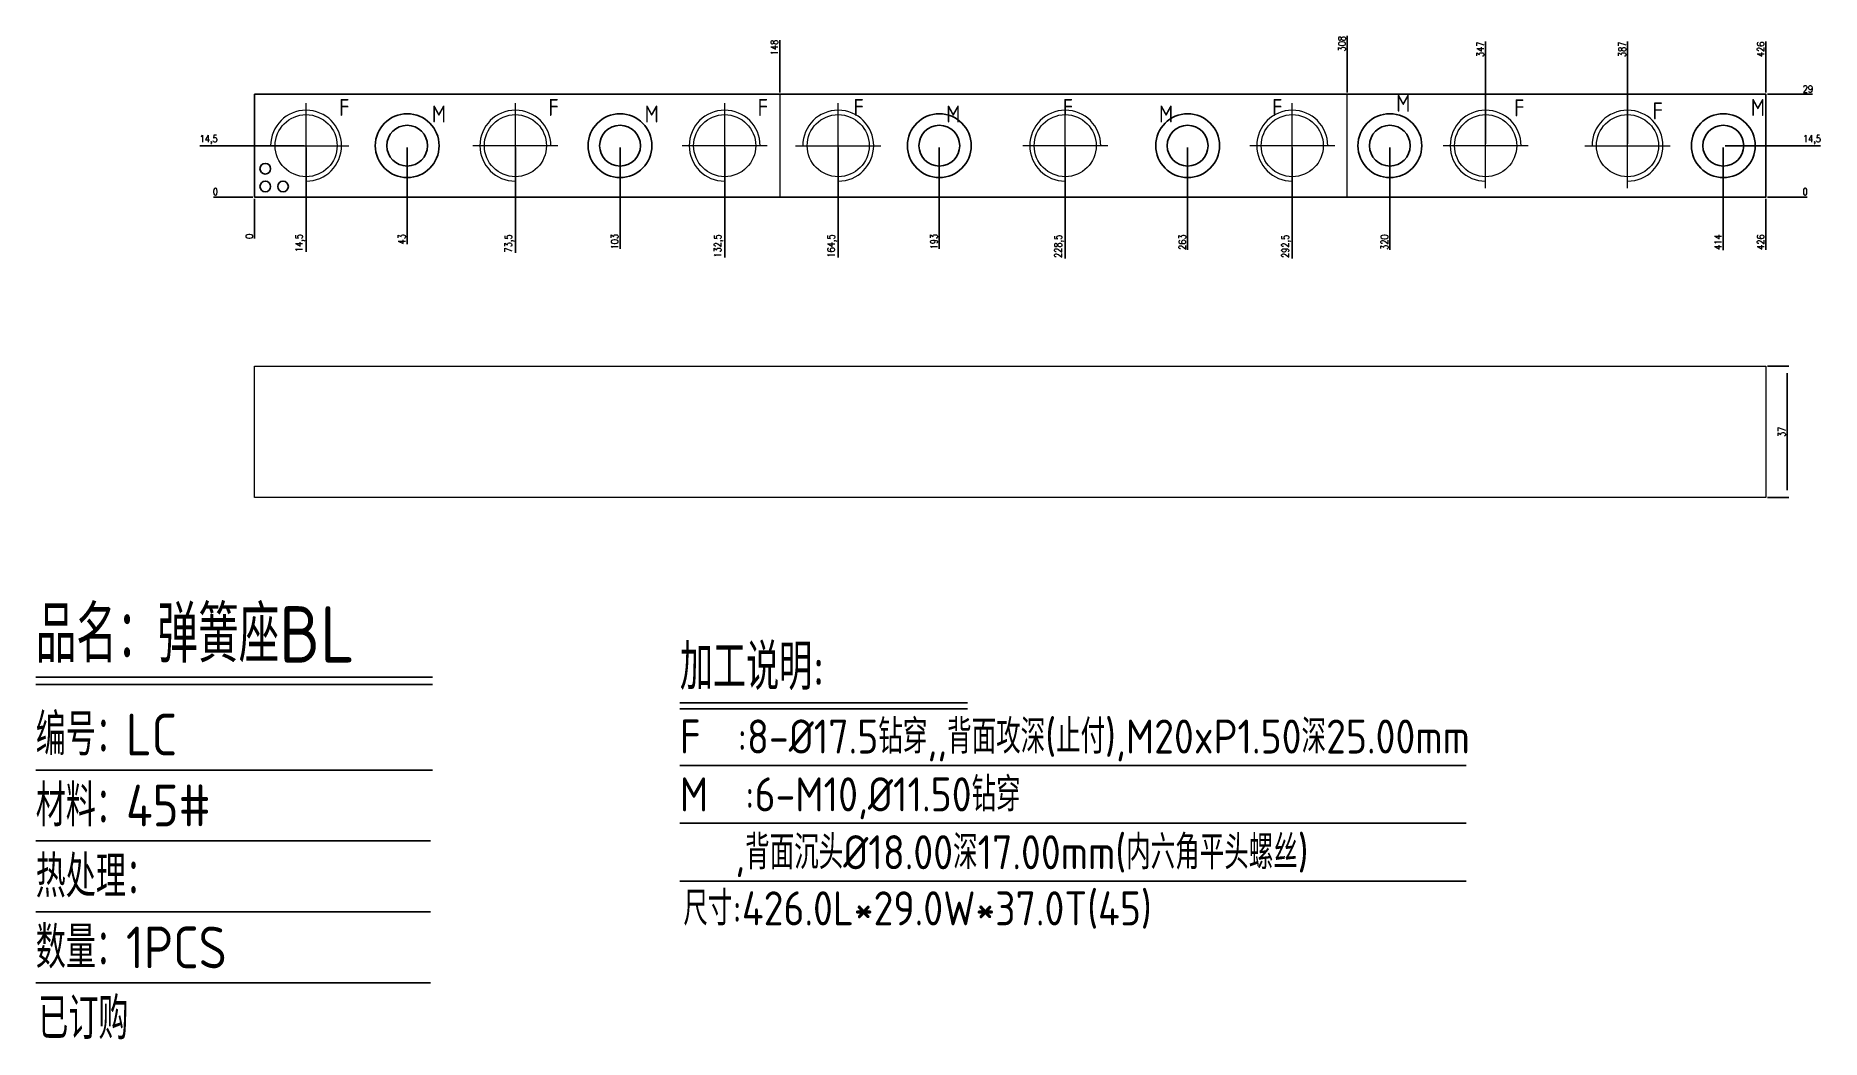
# Model space of a CAD drawing. Header units: millimetres. Extents: x 116023 to 116526, y -13595 to -13312.
import ezdxf
from ezdxf.enums import TextEntityAlignment as Align

# ---------------------------------------------------------------- set-up
doc = ezdxf.new("R2010")
doc.units = ezdxf.units.MM
for name, pattern in [('CENTER', [0]), ('DASHED', [0]), ('HIDDEN', [0])]:
    doc.linetypes.add(name, pattern=pattern)
for name, color, linetype in [('B2', 255, 'Continuous'), ('B2_O', 40, 'Continuous'), ('DIM', 4, 'Continuous'), ('TEXT', 4, 'Continuous')]:
    doc.layers.add(name, color=color, linetype=linetype)
doc.styles.add('gbenor', font='gbenor.shx', dxfattribs={"bigfont": 'gbcbig.shx'})
doc.styles.get("Standard").update_dxf_attribs({"font": 'txt.shx', "width": 0.85, "bigfont": 'ctxt.shx'})
doc.dimstyles.new('T-2-WX', dxfattribs={"dimtxt": 2, "dimasz": 2, "dimexe": 0.5, "dimexo": 0.5, "dimgap": 0.5, "dimtad": 1, "dimtxsty": 'Standard', "dimblk": 'OPEN30', "dimcen": 0, "dimazin": 3, "dimtfac": 1, "dimtmove": 0, "dimatfit": 3, "dimldrblk": 'OPEN30', "dimlwd": -1, "dimlwe": -1})

# ---------------------------------------------------------------- blocks, each defined once
blk = doc.blocks.new('*D7579')
at = {"layer": 'Defpoints', "color": 0}
for p in [(116084.67, -13357.61), (116510.67, -13357.61), (116520.67, -13357.61)]:
    blk.add_point(p, dxfattribs=at)
at = {"layer": 'DIM', "color": 0}
blk.add_line((116511.17, -13357.61), (116522.3, -13357.61), dxfattribs=at)
at = {"layer": 'DIM', "color": 0, "insert": (116521.74, -13356.11), "char_height": 2, "attachment_point": 5}
blk.add_mtext('0', dxfattribs=at)
blk = doc.blocks.new('_Open30')
blk = doc.blocks.new('*D7580')
at = {"layer": 'Defpoints', "color": 0}
for p in [(116498.67, -13343.11), (116520.67, -13343.11), (116084.67, -13357.61)]:
    blk.add_point(p, dxfattribs=at)
at = {"layer": 'DIM', "color": 0}
blk.add_line((116499.17, -13343.11), (116526.11, -13343.11), dxfattribs=at)
at = {"layer": 'DIM', "color": 0, "insert": (116523.64, -13341.42), "char_height": 2, "attachment_point": 5}
blk.add_mtext('14,5', dxfattribs=at)
blk = doc.blocks.new('*D7581')
at = {"layer": 'Defpoints', "color": 0}
for p in [(116510.67, -13328.61), (116520.67, -13328.61), (116084.67, -13357.61)]:
    blk.add_point(p, dxfattribs=at)
at = {"layer": 'DIM', "color": 0}
blk.add_line((116511.17, -13328.61), (116523.84, -13328.61), dxfattribs=at)
at = {"layer": 'DIM', "color": 0, "insert": (116522.51, -13327.11), "char_height": 2, "attachment_point": 5}
blk.add_mtext('29', dxfattribs=at)
blk = doc.blocks.new('*D7582')
at = {"layer": 'Defpoints', "color": 0}
for p in [(116074.67, -13357.61), (116084.67, -13357.61), (116084.67, -13357.61)]:
    blk.add_point(p, dxfattribs=at)
at = {"layer": 'DIM', "color": 0}
blk.add_line((116084.17, -13357.61), (116073.04, -13357.61), dxfattribs=at)
at = {"layer": 'DIM', "color": 0, "insert": (116073.6, -13356.11), "char_height": 2, "attachment_point": 5}
blk.add_mtext('0', dxfattribs=at)
blk = doc.blocks.new('*D7583')
at = {"layer": 'Defpoints', "color": 0}
for p in [(116074.67, -13343.11), (116099.17, -13343.11), (116084.67, -13357.61)]:
    blk.add_point(p, dxfattribs=at)
at = {"layer": 'DIM', "color": 0}
blk.add_line((116098.67, -13343.11), (116069.23, -13343.11), dxfattribs=at)
at = {"layer": 'DIM', "color": 0, "insert": (116071.7, -13341.42), "char_height": 2, "attachment_point": 5}
blk.add_mtext('14,5', dxfattribs=at)
blk = doc.blocks.new('*D7584')
at = {"layer": 'Defpoints', "color": 0}
for p in [(116084.67, -13357.61), (116510.67, -13357.61), (116510.67, -13367.61)]:
    blk.add_point(p, dxfattribs=at)
at = {"layer": 'DIM', "color": 0}
blk.add_line((116510.67, -13358.11), (116510.67, -13372.48), dxfattribs=at)
at = {"layer": 'DIM', "color": 0, "insert": (116509.17, -13370.3), "char_height": 2, "attachment_point": 5, "rotation": 90}
blk.add_mtext('426', dxfattribs=at)
blk = doc.blocks.new('*D7585')
at = {"layer": 'Defpoints', "color": 0}
for p in [(116498.67, -13343.11), (116084.67, -13357.61), (116498.67, -13367.61)]:
    blk.add_point(p, dxfattribs=at)
at = {"layer": 'DIM', "color": 0}
blk.add_line((116498.67, -13343.61), (116498.67, -13372.56), dxfattribs=at)
at = {"layer": 'DIM', "color": 0, "insert": (116497.17, -13370.34), "char_height": 2, "attachment_point": 5, "rotation": 90}
blk.add_mtext('414', dxfattribs=at)
blk = doc.blocks.new('*D7586')
at = {"layer": 'Defpoints', "color": 0}
for p in [(116404.67, -13343.11), (116084.67, -13357.61), (116404.67, -13367.61)]:
    blk.add_point(p, dxfattribs=at)
at = {"layer": 'DIM', "color": 0}
blk.add_line((116404.67, -13343.61), (116404.67, -13372.48), dxfattribs=at)
at = {"layer": 'DIM', "color": 0, "insert": (116403.17, -13370.3), "char_height": 2, "attachment_point": 5, "rotation": 90}
blk.add_mtext('320', dxfattribs=at)
blk = doc.blocks.new('*D7587')
at = {"layer": 'Defpoints', "color": 0}
for p in [(116377.17, -13343.11), (116084.67, -13357.61), (116377.17, -13367.61)]:
    blk.add_point(p, dxfattribs=at)
at = {"layer": 'DIM', "color": 0}
for p, q in [((116377.17, -13343.61), (116377.17, -13359.61)), ((116377.17, -13359.61), (116377.17, -13363.61)), ((116377.17, -13363.61), (116377.17, -13374.91))]:
    blk.add_line(p, q, dxfattribs=at)
at = {"layer": 'DIM', "color": 0, "insert": (116375.48, -13371.51), "char_height": 2, "attachment_point": 5, "rotation": 90}
blk.add_mtext('292,5', dxfattribs=at)
blk = doc.blocks.new('*D7588')
at = {"layer": 'Defpoints', "color": 0}
for p in [(116347.67, -13343.11), (116084.67, -13357.61), (116347.67, -13367.61)]:
    blk.add_point(p, dxfattribs=at)
at = {"layer": 'DIM', "color": 0}
blk.add_line((116347.67, -13343.61), (116347.67, -13372.48), dxfattribs=at)
at = {"layer": 'DIM', "color": 0, "insert": (116346.17, -13370.3), "char_height": 2, "attachment_point": 5, "rotation": 90}
blk.add_mtext('263', dxfattribs=at)
blk = doc.blocks.new('*D7589')
at = {"layer": 'Defpoints', "color": 0}
for p in [(116313.17, -13343.11), (116084.67, -13357.61), (116313.17, -13367.61)]:
    blk.add_point(p, dxfattribs=at)
at = {"layer": 'DIM', "color": 0}
blk.add_line((116313.17, -13343.61), (116313.17, -13374.91), dxfattribs=at)
at = {"layer": 'DIM', "color": 0, "insert": (116311.48, -13371.51), "char_height": 2, "attachment_point": 5, "rotation": 90}
blk.add_mtext('228,5', dxfattribs=at)
blk = doc.blocks.new('*D7590')
at = {"layer": 'Defpoints', "color": 0}
for p in [(116277.67, -13343.11), (116084.67, -13357.61), (116277.67, -13367.61)]:
    blk.add_point(p, dxfattribs=at)
at = {"layer": 'DIM', "color": 0}
blk.add_line((116277.67, -13343.61), (116277.67, -13372.24), dxfattribs=at)
at = {"layer": 'DIM', "color": 0, "insert": (116276.17, -13370.18), "char_height": 2, "attachment_point": 5, "rotation": 90}
blk.add_mtext('193', dxfattribs=at)
blk = doc.blocks.new('*D7591')
at = {"layer": 'Defpoints', "color": 0}
for p in [(116249.17, -13343.11), (116084.67, -13357.61), (116249.17, -13367.61)]:
    blk.add_point(p, dxfattribs=at)
at = {"layer": 'DIM', "color": 0}
for p, q in [((116249.17, -13343.61), (116249.17, -13359.61)), ((116249.17, -13359.61), (116249.17, -13363.61)), ((116249.17, -13363.61), (116249.17, -13374.67))]:
    blk.add_line(p, q, dxfattribs=at)
at = {"layer": 'DIM', "color": 0, "insert": (116247.48, -13371.39), "char_height": 2, "attachment_point": 5, "rotation": 90}
blk.add_mtext('164,5', dxfattribs=at)
blk = doc.blocks.new('*D7592')
at = {"layer": 'Defpoints', "color": 0}
for p in [(116217.17, -13343.11), (116084.67, -13357.61), (116217.17, -13367.61)]:
    blk.add_point(p, dxfattribs=at)
at = {"layer": 'DIM', "color": 0}
for p, q in [((116217.17, -13343.61), (116217.17, -13359.61)), ((116217.17, -13359.61), (116217.17, -13363.61)), ((116217.17, -13363.61), (116217.17, -13374.67))]:
    blk.add_line(p, q, dxfattribs=at)
at = {"layer": 'DIM', "color": 0, "insert": (116215.48, -13371.39), "char_height": 2, "attachment_point": 5, "rotation": 90}
blk.add_mtext('132,5', dxfattribs=at)
blk = doc.blocks.new('*D7593')
at = {"layer": 'Defpoints', "color": 0}
for p in [(116187.67, -13343.11), (116084.67, -13357.61), (116187.67, -13367.61)]:
    blk.add_point(p, dxfattribs=at)
at = {"layer": 'DIM', "color": 0}
blk.add_line((116187.67, -13343.61), (116187.67, -13372.24), dxfattribs=at)
at = {"layer": 'DIM', "color": 0, "insert": (116186.17, -13370.18), "char_height": 2, "attachment_point": 5, "rotation": 90}
blk.add_mtext('103', dxfattribs=at)
blk = doc.blocks.new('*D7594')
at = {"layer": 'Defpoints', "color": 0}
for p in [(116158.17, -13343.11), (116084.67, -13357.61), (116158.17, -13367.61)]:
    blk.add_point(p, dxfattribs=at)
at = {"layer": 'DIM', "color": 0}
blk.add_line((116158.17, -13343.61), (116158.17, -13373.29), dxfattribs=at)
at = {"layer": 'DIM', "color": 0, "insert": (116156.48, -13370.7), "char_height": 2, "attachment_point": 5, "rotation": 90}
blk.add_mtext('73,5', dxfattribs=at)
blk = doc.blocks.new('*D7595')
at = {"layer": 'Defpoints', "color": 0}
for p in [(116127.67, -13343.11), (116084.67, -13357.61), (116127.67, -13367.61)]:
    blk.add_point(p, dxfattribs=at)
at = {"layer": 'DIM', "color": 0}
blk.add_line((116127.67, -13343.61), (116127.67, -13370.86), dxfattribs=at)
at = {"layer": 'DIM', "color": 0, "insert": (116126.17, -13369.49), "char_height": 2, "attachment_point": 5, "rotation": 90}
blk.add_mtext('43', dxfattribs=at)
blk = doc.blocks.new('*D7596')
at = {"layer": 'Defpoints', "color": 0}
for p in [(116099.17, -13343.11), (116084.67, -13357.61), (116099.17, -13367.61)]:
    blk.add_point(p, dxfattribs=at)
at = {"layer": 'DIM', "color": 0}
for p, q in [((116099.17, -13343.61), (116099.17, -13359.61)), ((116099.17, -13359.61), (116099.17, -13363.61)), ((116099.17, -13363.61), (116099.17, -13373.05))]:
    blk.add_line(p, q, dxfattribs=at)
at = {"layer": 'DIM', "color": 0, "insert": (116097.48, -13370.58), "char_height": 2, "attachment_point": 5, "rotation": 90}
blk.add_mtext('14,5', dxfattribs=at)
blk = doc.blocks.new('*D7597')
at = {"layer": 'Defpoints', "color": 0}
for p in [(116084.67, -13357.61), (116084.67, -13357.61), (116084.67, -13367.61)]:
    blk.add_point(p, dxfattribs=at)
at = {"layer": 'DIM', "color": 0}
blk.add_line((116084.67, -13358.11), (116084.67, -13369.25), dxfattribs=at)
at = {"layer": 'DIM', "color": 0, "insert": (116083.17, -13368.68), "char_height": 2, "attachment_point": 5, "rotation": 90}
blk.add_mtext('0', dxfattribs=at)
blk = doc.blocks.new('*D7598')
at = {"layer": 'Defpoints', "color": 0}
for p in [(116510.67, -13318.61), (116510.67, -13328.61), (116084.67, -13357.61)]:
    blk.add_point(p, dxfattribs=at)
at = {"layer": 'DIM', "color": 0}
blk.add_line((116510.67, -13328.11), (116510.67, -13313.74), dxfattribs=at)
at = {"layer": 'DIM', "color": 0, "insert": (116509.17, -13315.93), "char_height": 2, "attachment_point": 5, "rotation": 90}
blk.add_mtext('426', dxfattribs=at)
blk = doc.blocks.new('*D7599')
at = {"layer": 'Defpoints', "color": 0}
for p in [(116471.67, -13318.61), (116471.67, -13343.11), (116084.67, -13357.61)]:
    blk.add_point(p, dxfattribs=at)
at = {"layer": 'DIM', "color": 0}
blk.add_line((116471.67, -13342.61), (116471.67, -13313.74), dxfattribs=at)
at = {"layer": 'DIM', "color": 0, "insert": (116470.17, -13315.93), "char_height": 2, "attachment_point": 5, "rotation": 90}
blk.add_mtext('387', dxfattribs=at)
blk = doc.blocks.new('*D7600')
at = {"layer": 'Defpoints', "color": 0}
for p in [(116431.67, -13318.61), (116431.67, -13343.11), (116084.67, -13357.61)]:
    blk.add_point(p, dxfattribs=at)
at = {"layer": 'DIM', "color": 0}
blk.add_line((116431.67, -13342.61), (116431.67, -13313.74), dxfattribs=at)
at = {"layer": 'DIM', "color": 0, "insert": (116430.17, -13315.93), "char_height": 2, "attachment_point": 5, "rotation": 90}
blk.add_mtext('347', dxfattribs=at)
blk = doc.blocks.new('*D7601')
at = {"layer": 'Defpoints', "color": 0}
for p in [(116510.67, -13405.32), (116516.67, -13405.32), (116510.67, -13442.32)]:
    blk.add_point(p, dxfattribs=at)
at = {"layer": 'DIM', "color": 0}
for p, q in [((116511.17, -13405.32), (116517.17, -13405.32)), ((116516.67, -13440.32), (116516.67, -13407.32)), ((116511.17, -13442.32), (116517.17, -13442.32))]:
    blk.add_line(p, q, dxfattribs=at)
at = {"layer": 'DIM', "color": 0, "insert": (116515.17, -13423.82), "char_height": 2, "attachment_point": 5, "rotation": 90}
blk.add_mtext('37', dxfattribs=at)
blk = doc.blocks.new('*D7602')
at = {"layer": 'Defpoints', "color": 0}
for p in [(116232.67, -13317.98), (116232.67, -13328.61), (116084.67, -13357.61)]:
    blk.add_point(p, dxfattribs=at)
at = {"layer": 'DIM', "color": 0}
blk.add_line((116232.67, -13328.11), (116232.67, -13313.35), dxfattribs=at)
at = {"layer": 'DIM', "color": 0, "insert": (116231.17, -13315.41), "char_height": 2, "attachment_point": 5, "rotation": 90}
blk.add_mtext('148', dxfattribs=at)
blk = doc.blocks.new('*D7603')
at = {"layer": 'Defpoints', "color": 0}
for p in [(116392.67, -13317.04), (116392.67, -13328.61), (116084.67, -13357.61)]:
    blk.add_point(p, dxfattribs=at)
at = {"layer": 'DIM', "color": 0}
blk.add_line((116392.67, -13328.11), (116392.67, -13312.17), dxfattribs=at)
at = {"layer": 'DIM', "color": 0, "insert": (116391.17, -13314.36), "char_height": 2, "attachment_point": 5, "rotation": 90}
blk.add_mtext('308', dxfattribs=at)

msp = doc.modelspace()

# ---------------------------------------------------------------- linework, layer by layer
at = {"layer": 'B2', "linetype": 'Continuous', "lineweight": 15}
for points in [[(116084.67, -13357.613), (116084.67, -13328.613), (116232.67, -13328.613), (116232.67, -13357.613)], [(116232.67, -13328.613), (116232.67, -13357.613), (116392.67, -13357.613), (116392.67, -13328.613)], [(116392.67, -13357.613), (116392.67, -13328.613), (116510.67, -13328.613), (116510.67, -13357.613)], [(116084.67, -13405.315), (116510.67, -13405.315), (116510.67, -13442.315), (116084.67, -13442.315)]]:
    msp.add_lwpolyline(points, close=True, dxfattribs=at)
at = {"layer": 'B2_O', "color": 4, "linetype": 'CENTER', "lineweight": 15}
for p, q in [((116099.172, -13355.113), (116099.172, -13331.113)), ((116158.17, -13355.113), (116158.17, -13331.113)), ((116217.169, -13355.113), (116217.169, -13331.113)), ((116249.172, -13355.113), (116249.172, -13331.113)), ((116313.17, -13355.113), (116313.17, -13331.113)), ((116377.169, -13355.113), (116377.169, -13331.113)), ((116431.67, -13355.113), (116431.67, -13331.113)), ((116471.67, -13355.113), (116471.67, -13331.113)), ((116087.172, -13343.113), (116111.172, -13343.113)), ((116170.17, -13343.113), (116146.17, -13343.113)), ((116229.169, -13343.113), (116205.169, -13343.113)), ((116237.172, -13343.113), (116261.172, -13343.113)), ((116325.17, -13343.113), (116301.17, -13343.113)), ((116389.169, -13343.113), (116365.169, -13343.113)), ((116443.67, -13343.113), (116419.67, -13343.113)), ((116459.67, -13343.113), (116483.67, -13343.113))]:
    msp.add_line(p, q, dxfattribs=at)
at = {"layer": 'B2_O', "color": 4, "linetype": 'DASHED', "lineweight": 15}
for centre in [(116099.172, -13343.113), (116158.17, -13343.113), (116217.169, -13343.113), (116249.172, -13343.113), (116313.17, -13343.113), (116377.169, -13343.113), (116431.67, -13343.113), (116471.67, -13343.113)]:
    msp.add_circle(centre, 8.75, dxfattribs=at)
at = {"layer": 'B2_O', "linetype": 'HIDDEN', "ltscale": 3}
for centre in [(116127.67, -13343.113), (116187.67, -13343.113), (116277.67, -13343.113), (116347.67, -13343.113), (116404.67, -13343.113), (116498.67, -13343.113)]:
    msp.add_circle(centre, 9, dxfattribs=at)
at = {"layer": 'B2_O', "linetype": 'Continuous', "ltscale": 3}
for centre in [(116127.67, -13343.113), (116187.67, -13343.113), (116277.67, -13343.113), (116347.67, -13343.113), (116404.67, -13343.113), (116498.67, -13343.113)]:
    msp.add_circle(centre, 5.75, dxfattribs=at)
at = {"layer": 'B2_O', "color": 4, "linetype": 'DASHED', "lineweight": 15}
for centre, start, end in [((116099.172, -13343.113), 270, 180), ((116158.17, -13343.113), 0, 270), ((116217.169, -13343.113), 0, 270), ((116249.172, -13343.113), 270, 180), ((116313.17, -13343.113), 0, 270), ((116377.169, -13343.113), 0, 270), ((116431.67, -13343.113), 0, 270), ((116471.67, -13343.113), 270, 180)]:
    msp.add_arc(centre, 10, start, end, dxfattribs=at)
at = {"layer": 'DIM', "color": 4, "linetype": 'Continuous', "lineweight": 25}
for p, q in [((116022.951, -13493.014), (116134.761, -13493.014)), ((116022.951, -13495.075), (116134.761, -13495.075)), ((116022.951, -13519.214), (116134.761, -13519.214)), ((116022.951, -13539.231), (116134.275, -13539.231)), ((116022.951, -13559.249), (116134.275, -13559.249)), ((116022.951, -13579.267), (116134.275, -13579.267))]:
    msp.add_line(p, q, dxfattribs=at)
at = {"layer": 'TEXT', "color": 3}
for p, q in [((116204.527, -13500.313), (116285.628, -13500.313)), ((116204.527, -13501.993), (116285.628, -13501.993)), ((116204.527, -13517.929), (116426.218, -13517.929)), ((116204.527, -13534.249), (116426.218, -13534.249)), ((116204.527, -13550.569), (116426.218, -13550.569))]:
    msp.add_line(p, q, dxfattribs=at)
at = {"layer": 'TEXT', "color": 8, "linetype": 'HIDDEN'}
msp.add_lwpolyline([(116084.67, -13328.613), (116084.67, -13357.613), (116510.67, -13357.613), (116510.67, -13328.613)], close=True, dxfattribs=at)
at = {"layer": 'TEXT', "color": 4}
for centre in [(116087.67, -13349.613), (116087.67, -13354.613), (116092.67, -13354.613)]:
    msp.add_circle(centre, 1.5, dxfattribs=at)

# ---------------------------------------------------------------- texts
at = {"layer": 'DIM', "color": 3, "linetype": 'Continuous', "lineweight": 25, "style": 'gbenor'}
for s, height, p in [('品名：弹簧座BL', 15.8963, (116022.951, -13488.893)), ('编号：LC', 11.7751, (116022.951, -13515.093)), ('材料：45#', 11.7751, (116022.951, -13535.11)), ('热处理：', 11.7751, (116022.951, -13555.128)), ('数量：1PCS', 11.7751, (116022.951, -13575.145)), ('已订购', 11.7751, (116023.668, -13595.163))]:
    msp.add_text(s, height=height, dxfattribs=at).set_placement(p)
at = {"layer": 'TEXT', "color": 4, "style": 'gbenor'}
for s, p in [('F', (116109.948, -13332.336)), ('M', (116136.608, -13334.175)), ('F', (116168.947, -13332.336)), ('M', (116196.608, -13334.175)), ('F', (116227.946, -13332.336)), ('F', (116254.948, -13332.336)), ('M', (116281.608, -13334.175)), ('F', (116313.947, -13332.336)), ('M', (116341.608, -13334.175)), ('F', (116372.946, -13332.336)), ('M', (116408.454, -13331.146)), ('F', (116441.162, -13332.457)), ('F', (116480.198, -13333.306)), ('M', (116508.422, -13332.334))]:
    msp.add_text(s, height=4.8, dxfattribs=at).set_placement(p, align=Align.MIDDLE_CENTER)
for s, height, p in [('加工说明: ', 12.96, (116204.527, -13496.617)), ('F  :8-%%C17.5钻穿,,背面攻深(止付),M20xP1.50深25.00mm', 9.6, (116204.527, -13514.569)), ('M  :6-M10,%%C11.50钻穿', 9.6, (116204.527, -13530.889)), ('   ,背面沉头%%C18.00深17.00mm(内六角平头螺丝)', 9.6, (116204.527, -13547.209)), ('尺寸:426.0L*29.0W*37.0T(45)', 9.6, (116205.519, -13563.035))]:
    msp.add_text(s, height=height, dxfattribs=at).set_placement(p)

# ---------------------------------------------------------------- dimensions: what is measured, and where the dimension line sits
at = {"layer": 'DIM', "color": 4}
for feature_location, offset, dtype, origin, picture, middle in [((116392.67, -13328.613), (0, 11.569), 1, (116084.67, -13357.613), '*D7603', (116391.17, -13314.358)), ((116232.67, -13328.613), (0, 10.637), 1, (116084.67, -13357.613), '*D7602', (116231.17, -13315.412)), ((116510.67, -13328.613), (0, 10), 1, (116084.67, -13357.613), '*D7598', (116509.17, -13315.927)), ((116471.67, -13343.113), (0, 24.5), 1, (116084.67, -13357.613), '*D7599', (116470.17, -13315.927)), ((116431.67, -13343.113), (0, 24.5), 1, (116084.67, -13357.613), '*D7600', (116430.17, -13315.927)), ((116510.67, -13328.613), (10, 0), 0, (116084.67, -13357.613), '*D7581', (116522.506, -13327.113)), ((116099.172, -13343.113), (-24.501, 0), 0, (116084.67, -13357.613), '*D7583', (116071.701, -13341.422)), ((116498.67, -13343.113), (22, 0), 0, (116084.67, -13357.613), '*D7580', (116523.64, -13341.422)), ((116498.67, -13343.113), (0, -24.5), 1, (116084.67, -13357.613), '*D7585', (116497.17, -13370.339)), ((116404.67, -13343.113), (0, -24.5), 1, (116084.67, -13357.613), '*D7586', (116403.17, -13370.298)), ((116377.169, -13343.113), (0, -24.5), 1, (116084.67, -13357.613), '*D7587', (116375.479, -13371.513)), ((116347.67, -13343.113), (0, -24.5), 1, (116084.67, -13357.613), '*D7588', (116346.17, -13370.298)), ((116313.17, -13343.113), (0, -24.5), 1, (116084.67, -13357.613), '*D7589', (116311.48, -13371.513)), ((116277.67, -13343.113), (0, -24.5), 1, (116084.67, -13357.613), '*D7590', (116276.17, -13370.177)), ((116249.172, -13343.113), (0, -24.5), 1, (116084.67, -13357.613), '*D7591', (116247.481, -13371.391)), ((116217.169, -13343.113), (0, -24.5), 1, (116084.67, -13357.613), '*D7592', (116215.479, -13371.391)), ((116187.67, -13343.113), (0, -24.5), 1, (116084.67, -13357.613), '*D7593', (116186.17, -13370.177)), ((116158.17, -13343.113), (0, -24.5), 1, (116084.67, -13357.613), '*D7594', (116156.48, -13370.703)), ((116127.67, -13343.113), (0, -24.5), 1, (116084.67, -13357.613), '*D7595', (116126.17, -13369.489)), ((116099.172, -13343.113), (0, -24.5), 1, (116084.67, -13357.613), '*D7596', (116097.481, -13370.582)), ((116084.670497903, -13357.612576373), (-10, 0), 0, (116084.670497903, -13357.612576373), '*D7582', (116073.603831237, -13356.112576373)), ((116084.670497903, -13357.612576373), (0, -10), 1, (116084.670497903, -13357.612576373), '*D7597', (116083.170497903, -13368.67924304)), ((116510.670497903, -13357.612576373), (10, 0), 0, (116084.670497903, -13357.612576373), '*D7579', (116521.73716457, -13356.112576373)), ((116510.67, -13357.613), (0, -10), 1, (116084.67, -13357.613), '*D7584', (116509.17, -13370.298))]:
    dim = msp.add_ordinate_dim(feature_location=feature_location, offset=offset, dtype=dtype, origin=origin, dimstyle='T-2-WX', dxfattribs=at)
    dim.commit()
    dim.dimension.update_dxf_attribs({"geometry": picture, "text_midpoint": middle})
dim = msp.add_linear_dim(base=(116516.67, -13405.315), p1=(116510.67, -13442.315), p2=(116510.67, -13405.315), angle=90, dimstyle='T-2-WX', dxfattribs=at)
dim.commit()
dim.dimension.update_dxf_attribs({"geometry": '*D7601', "text_midpoint": (116515.17, -13423.815)})

doc.saveas('drawing.dxf')
